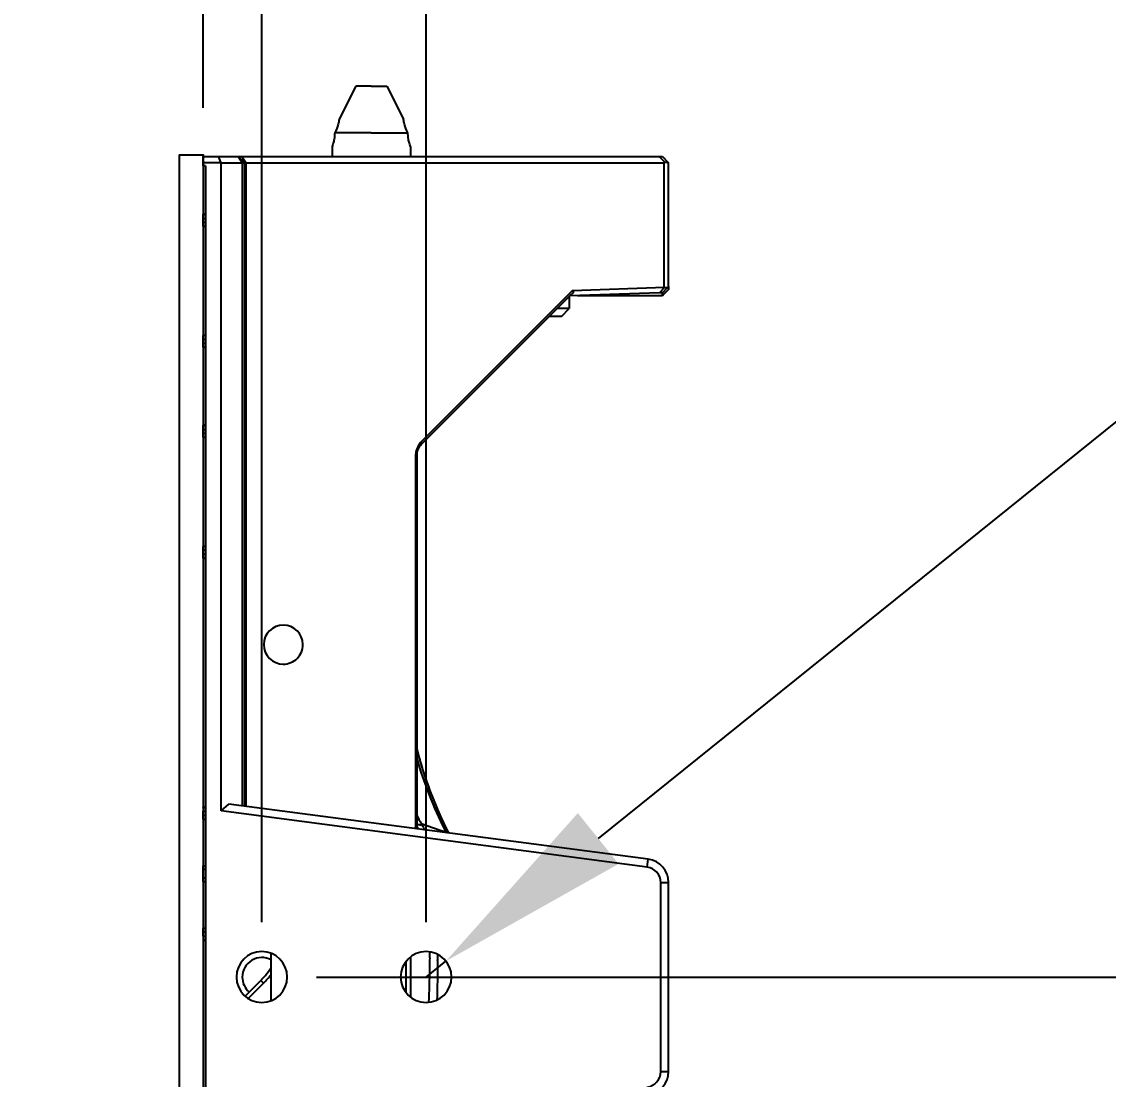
# Model space of a CAD drawing. Header units: millimetres. Extents: x -1070 to 42146, y 1440 to 12921.
# Drawn here: x 1502.6 to 1641.5, y 3403.5 to 3538.7 of the extents above; entities that cross this region are included whole.
import ezdxf

# ---------------------------------------------------------------- set-up
doc = ezdxf.new("R2010")
doc.units = ezdxf.units.MM
doc.layers.add('DIM', color=4, linetype='Continuous')
doc.layers.add('n', color=7, linetype='Continuous')
doc.styles.get("Standard").update_dxf_attribs({"font": 'arial.ttf'})
doc.dimstyles.new('ISO-200', dxfattribs={"dimtxt": 30, "dimasz": 25, "dimexe": 1.25, "dimexo": 5, "dimgap": 5, "dimtad": 1, "dimtoh": 1, "dimdec": 1, "dimdsep": 46, "dimtxsty": 'Standard', "dimcen": 2.5, "dimadec": 0, "dimazin": 0, "dimtfac": 1, "dimtdec": 1, "dimtmove": 0, "dimatfit": 3, "dimfxl": 1, "dimarcsym": 0})

# ---------------------------------------------------------------- blocks, each defined once
blk = doc.blocks.new('*D61')
at = {"layer": 'Defpoints', "color": 0, "transparency": 16777216}
for p in [(1533.32, 3640.57), (1525.82, 3522.64), (1533.32, 3418.54)]:
    blk.add_point(p, dxfattribs=at)
at = {"layer": 'DIM', "color": 0, "lineweight": -2, "transparency": 16777216}
for p, q in [((1525.82, 3527.64), (1525.82, 3641.82)), ((1533.32, 3423.54), (1533.32, 3641.82)), ((1500.82, 3640.57), (1296.57, 3640.57)), ((1533.32, 3640.57), (1525.82, 3640.57)), ((1558.32, 3640.57), (1583.32, 3640.57))]:
    blk.add_line(p, q, dxfattribs=at)
at = {"layer": 'DIM', "color": 0, "transparency": 16777216}
for points in [[(1500.82, 3644.74), (1500.82, 3636.4), (1525.82, 3640.57)], [(1558.32, 3644.74), (1558.32, 3636.4), (1533.32, 3640.57)]]:
    blk.add_solid(points, dxfattribs=at)
at = {"layer": 'DIM', "color": 0, "lineweight": -3, "transparency": 16777216, "insert": (1463.19, 3684.41), "char_height": 30, "attachment_point": 3}
blk.add_mtext('7.5 [1/4"]', dxfattribs=at)
blk = doc.blocks.new('*D62')
at = {"layer": 'Defpoints', "color": 0, "transparency": 16777216}
for p in [(1554.32, 3692.01), (1525.82, 3522.64), (1554.32, 3418.54)]:
    blk.add_point(p, dxfattribs=at)
at = {"layer": 'DIM', "color": 0, "lineweight": -2, "transparency": 16777216}
for p, q in [((1525.82, 3527.64), (1525.82, 3693.26)), ((1554.32, 3423.54), (1554.32, 3693.26)), ((1500.82, 3692.01), (1245.18, 3692.01)), ((1554.32, 3692.01), (1525.82, 3692.01)), ((1579.32, 3692.01), (1604.32, 3692.01))]:
    blk.add_line(p, q, dxfattribs=at)
at = {"layer": 'DIM', "color": 0, "transparency": 16777216}
for points in [[(1500.82, 3696.18), (1500.82, 3687.85), (1525.82, 3692.01)], [(1579.32, 3696.18), (1579.32, 3687.85), (1554.32, 3692.01)]]:
    blk.add_solid(points, dxfattribs=at)
at = {"layer": 'DIM', "color": 0, "lineweight": -3, "transparency": 16777216, "insert": (1470.82, 3735.85), "char_height": 30, "attachment_point": 3}
blk.add_mtext('28.5 [1 1/8"]', dxfattribs=at)
blk = doc.blocks.new('*D63')
at = {"layer": 'Defpoints', "color": 0, "transparency": 16777216}
for p in [(1535.32, 3416.54), (1535.32, 2876.54), (1649.96, 2876.54)]:
    blk.add_point(p, dxfattribs=at)
at = {"layer": 'DIM', "color": 0, "lineweight": -2, "transparency": 16777216}
for p, q in [((1540.32, 3416.54), (1651.21, 3416.54)), ((1649.96, 3391.54), (1649.96, 2901.54)), ((1540.32, 2876.54), (1651.21, 2876.54))]:
    blk.add_line(p, q, dxfattribs=at)
at = {"layer": 'DIM', "color": 0, "transparency": 16777216}
for points in [[(1645.79, 3391.54), (1654.12, 3391.54), (1649.96, 3416.54)], [(1645.79, 2901.54), (1654.12, 2901.54), (1649.96, 2876.54)]]:
    blk.add_solid(points, dxfattribs=at)
at = {"layer": 'DIM', "color": 0, "lineweight": -3, "transparency": 16777216, "insert": (1606.12, 3130.13), "char_height": 30, "attachment_point": 2, "rotation": 90}
blk.add_mtext('540 [1\'-9 1/4"]', dxfattribs=at)
blk = doc.blocks.new('*D77')
at = {"layer": 'Defpoints', "color": 0, "transparency": 16777216}
for p in [(1556.85, 3418.58), (1554.32, 3416.54)]:
    blk.add_point(p, dxfattribs=at)
at = {"layer": 'DIM', "color": 0, "lineweight": -2, "transparency": 16777216}
for p, q in [((1649.46, 3493.16), (1576.32, 3434.26)), ((1780.37, 3493.16), (1649.46, 3493.16)), ((1554.32, 3416.54), (1556.85, 3418.58))]:
    blk.add_line(p, q, dxfattribs=at)
at = {"layer": 'DIM', "color": 0, "transparency": 16777216}
blk.add_solid([(1573.71, 3437.5), (1578.93, 3431.01), (1556.85, 3418.58)], dxfattribs=at)
at = {"layer": 'DIM', "color": 0, "lineweight": -3, "transparency": 16777216, "insert": (1717.41, 3514.32), "char_height": 30, "attachment_point": 5}
blk.add_mtext('4-%%C6.5', dxfattribs=at)

msp = doc.modelspace()

# ---------------------------------------------------------------- linework, layer by layer
at = {"color": 1, "lineweight": -3}
msp.add_lwpolyline([(1525.817, 2771.641), (1522.817, 2771.641), (1522.817, 3521.641), (1525.817, 3521.641)], close=True, dxfattribs=at)
at = {"layer": 'n', "color": 7, "linetype": 'Continuous', "lineweight": -3, "true_color": 0xffffff}
for p, q in [((1545.317, 3530.441), (1543.192, 3526.191)), ((1547.317, 3530.441), (1545.317, 3530.441)), ((1547.317, 3530.441), (1549.317, 3530.441)), ((1549.317, 3530.441), (1551.442, 3526.191)), ((1543.192, 3526.191), (1543.191, 3526.178)), ((1551.443, 3526.178), (1551.442, 3526.191)), ((1547.317, 3524.441), (1542.633, 3524.441)), ((1547.317, 3524.441), (1552.001, 3524.441)), ((1542.32, 3522.698), (1542.317, 3522.691)), ((1542.317, 3522.691), (1542.32, 3522.698)), ((1542.317, 3522.691), (1542.317, 3521.441)), ((1552.314, 3522.698), (1552.317, 3522.691)), ((1552.317, 3522.691), (1552.314, 3522.698)), ((1552.317, 3522.691), (1552.317, 3521.441)), ((1525.817, 3520.641), (1525.817, 3521.441)), ((1525.817, 3521.441), (1527.786, 3521.441)), ((1525.817, 3520.241), (1525.817, 3520.641)), ((1528.117, 3520.641), (1525.817, 3520.641)), ((1527.786, 3521.441), (1530.258, 3521.441)), ((1528.117, 3520.641), (1527.786, 3521.441)), ((1528.117, 3520.641), (1530.824, 3520.641)), ((1528.117, 3437.769), (1528.117, 3520.641)), ((1530.258, 3521.441), (1530.317, 3521.441)), ((1530.258, 3521.441), (1530.278, 3521.413)), ((1530.278, 3521.413), (1530.824, 3520.641)), ((1530.317, 3521.441), (1530.368, 3521.441)), ((1530.317, 3521.441), (1530.971, 3520.787)), ((1530.368, 3521.441), (1530.408, 3521.441)), ((1530.408, 3521.441), (1530.756, 3521.441)), ((1530.756, 3521.441), (1534.117, 3521.441)), ((1530.756, 3521.441), (1531.254, 3520.737)), ((1530.824, 3520.641), (1531.117, 3520.641)), ((1530.824, 3520.641), (1530.824, 3438.421)), ((1530.971, 3520.787), (1531.117, 3520.641)), ((1531.117, 3520.641), (1531.117, 3438.382)), ((1531.117, 3520.641), (1531.322, 3520.641)), ((1531.254, 3520.737), (1531.322, 3520.641)), ((1531.322, 3438.355), (1531.322, 3520.641)), ((1531.322, 3520.641), (1584.751, 3520.641)), ((1534.117, 3521.441), (1538.117, 3521.441)), ((1538.117, 3521.441), (1542.217, 3521.441)), ((1542.217, 3521.441), (1547.317, 3521.441)), ((1547.317, 3521.441), (1552.417, 3521.441)), ((1552.417, 3521.441), (1584.117, 3521.441)), ((1584.117, 3521.441), (1584.517, 3521.441)), ((1584.117, 3521.441), (1584.834, 3520.724)), ((1584.517, 3521.441), (1585.234, 3520.724)), ((1584.751, 3520.641), (1584.834, 3520.724)), ((1584.751, 3504.708), (1584.751, 3520.641)), ((1584.834, 3520.724), (1585.234, 3520.724)), ((1585.234, 3520.724), (1585.317, 3520.641)), ((1585.317, 3504.82), (1585.317, 3520.641)), ((1526.117, 3520.241), (1525.817, 3520.241)), ((1526.117, 3520.241), (1526.117, 3397.141)), ((1526.117, 3514.041), (1525.817, 3514.041)), ((1525.817, 3514.024), (1525.817, 3514.041)), ((1525.817, 3513.525), (1525.817, 3514.024)), ((1525.817, 3514.024), (1526.117, 3514.024)), ((1525.817, 3513.024), (1525.817, 3513.525)), ((1525.817, 3513.525), (1526.117, 3513.525)), ((1525.817, 3512.525), (1525.817, 3513.024)), ((1525.817, 3513.024), (1526.117, 3513.024)), ((1525.817, 3512.524), (1526.117, 3512.524)), ((1572.515, 3503.777), (1571.593, 3502.854)), ((1573.038, 3504.299), (1572.515, 3503.777)), ((1573.141, 3504.061), (1572.686, 3503.606)), ((1584.15, 3504.006), (1572.686, 3503.606)), ((1573.038, 3504.299), (1584.83, 3504.711)), ((1573.038, 3504.299), (1573.141, 3504.061)), ((1584.517, 3503.641), (1573.681, 3503.641)), ((1584.15, 3504.006), (1584.83, 3504.711)), ((1584.545, 3504.02), (1584.15, 3504.006)), ((1584.517, 3503.87), (1584.517, 3504.019)), ((1584.517, 3503.641), (1584.517, 3503.87)), ((1584.706, 3503.83), (1584.517, 3503.641)), ((1584.545, 3504.02), (1585.185, 3504.683)), ((1584.721, 3503.844), (1584.706, 3503.83)), ((1585.317, 3504.441), (1584.721, 3503.844)), ((1584.751, 3504.708), (1585.185, 3504.683)), ((1585.317, 3504.82), (1585.185, 3504.683)), ((1585.317, 3504.82), (1585.317, 3504.558)), ((1585.317, 3504.558), (1585.317, 3504.483)), ((1585.317, 3504.483), (1585.317, 3504.441)), ((1571.593, 3502.854), (1554.444, 3485.706)), ((1571.764, 3502.684), (1554.615, 3485.535)), ((1572.686, 3503.606), (1571.764, 3502.684)), ((1572.617, 3503.537), (1572.617, 3501.991)), ((1571.617, 3500.991), (1570.071, 3500.991)), ((1572.617, 3501.991), (1571.071, 3501.991)), ((1571.617, 3500.991), (1572.617, 3501.991)), ((1526.117, 3498.557), (1525.817, 3498.557)), ((1525.817, 3498.057), (1525.817, 3498.557)), ((1525.817, 3497.556), (1525.817, 3498.057)), ((1526.117, 3498.057), (1525.817, 3498.057)), ((1525.817, 3497.057), (1525.817, 3497.556)), ((1525.817, 3497.556), (1526.117, 3497.556)), ((1525.817, 3497.041), (1525.817, 3497.057)), ((1525.817, 3497.057), (1526.117, 3497.057)), ((1526.117, 3497.041), (1525.817, 3497.041)), ((1526.117, 3487.072), (1525.817, 3487.072)), ((1525.817, 3487.055), (1525.817, 3487.072)), ((1525.817, 3486.556), (1525.817, 3487.055)), ((1525.817, 3487.055), (1526.117, 3487.055)), ((1525.817, 3486.055), (1525.817, 3486.556)), ((1525.817, 3486.556), (1526.117, 3486.556)), ((1525.817, 3485.556), (1525.817, 3486.055)), ((1525.817, 3486.055), (1526.117, 3486.055)), ((1554.444, 3485.706), (1553.703, 3484.964)), ((1525.817, 3485.555), (1526.117, 3485.555)), ((1554.615, 3485.535), (1553.703, 3484.623)), ((1553.703, 3484.623), (1553.703, 3484.964)), ((1553.117, 3483.209), (1552.976, 3483.209)), ((1552.976, 3483.209), (1552.976, 3435.505)), ((1553.117, 3483.209), (1553.117, 3435.486)), ((1526.117, 3471.589), (1525.817, 3471.589)), ((1525.817, 3471.089), (1525.817, 3471.588)), ((1525.817, 3470.588), (1525.817, 3471.089)), ((1526.117, 3471.089), (1525.817, 3471.089)), ((1525.817, 3470.089), (1525.817, 3470.588)), ((1525.817, 3470.588), (1526.117, 3470.588)), ((1525.817, 3470.072), (1525.817, 3470.089)), ((1525.817, 3470.089), (1526.117, 3470.089)), ((1526.117, 3470.072), (1525.817, 3470.072)), ((1528.117, 3437.769), (1529.117, 3438.646)), ((1582.709, 3431.59), (1529.117, 3438.646)), ((1526.117, 3438.244), (1525.817, 3438.244)), ((1525.817, 3438.227), (1525.817, 3438.244)), ((1525.817, 3438.227), (1525.817, 3437.728)), ((1525.817, 3438.227), (1526.117, 3438.227)), ((1525.817, 3437.227), (1525.817, 3437.728)), ((1525.817, 3437.728), (1526.117, 3437.728)), ((1525.817, 3436.728), (1525.817, 3437.227)), ((1525.817, 3437.227), (1526.117, 3437.227)), ((1582.578, 3430.599), (1528.117, 3437.769)), ((1525.817, 3436.727), (1526.117, 3436.727)), ((1553.692, 3436.172), (1556.834, 3435.083)), ((1582.578, 3430.599), (1582.709, 3431.59)), ((1525.817, 3430.275), (1525.817, 3430.744)), ((1525.817, 3430.744), (1526.117, 3430.744)), ((1525.817, 3429.213), (1525.817, 3430.275)), ((1526.117, 3430.275), (1525.817, 3430.275)), ((1525.817, 3428.744), (1525.817, 3429.213)), ((1525.817, 3429.213), (1526.117, 3429.213)), ((1525.817, 3428.744), (1526.117, 3428.744)), ((1584.317, 3428.616), (1585.317, 3428.616)), ((1584.317, 3404.466), (1584.317, 3428.616)), ((1585.317, 3404.466), (1585.317, 3428.616)), ((1526.117, 3422.761), (1525.817, 3422.761)), ((1525.817, 3422.261), (1525.817, 3422.76)), ((1525.817, 3421.76), (1525.817, 3422.261)), ((1526.117, 3422.261), (1525.817, 3422.261)), ((1525.817, 3421.76), (1525.817, 3421.26)), ((1525.817, 3421.76), (1526.117, 3421.76)), ((1525.817, 3421.244), (1525.817, 3421.26)), ((1525.817, 3421.26), (1526.117, 3421.26)), ((1526.117, 3421.244), (1525.817, 3421.244)), ((1534.517, 3413.521), (1534.517, 3419.561)), ((1552.317, 3419.102), (1552.317, 3413.979)), ((1551.731, 3418.508), (1551.731, 3414.573)), ((1533.188, 3416.112), (1531.174, 3414.098)), ((1533.542, 3415.758), (1531.579, 3413.795)), ((1533.542, 3415.758), (1533.188, 3416.112)), ((1584.317, 3404.466), (1585.317, 3404.466))]:
    msp.add_line(p, q, dxfattribs=at)
for centre, radius, start, end in [((1555.117, 3483.209), 2, 139.68137, 180), ((1555.499, 3483.169), 2.54, 135.00848, 141.11182), ((1555.117, 3483.209), 2, 135, 139.68137), ((1555.466, 3483.193), 2.491, 174.5013, 179.63236), ((1606.317, 3459.64), 55, 194.69486, 206.65168), ((1606.317, 3459.64), 55, 194.69486, 206.07136), ((1605.794, 3459.931), 54.901, 196.3605, 206.59528), ((1599.238, 3461.501), 52.12, 207.75883, 209.08088), ((1541.051, 3429.665), 13.576, 25.26279, 27.27394), ((1538.075, 3426.028), 20.83, 25.7509, 26.59344), ((1535.374, 3424.26), 24.035, 26.51659, 26.76197), ((1606.317, 3459.64), 55, 206.07136, 206.39661), ((1606.317, 3459.64), 55, 206.39661, 206.65168), ((1582.317, 3428.616), 3, 0, 82.5), ((1582.317, 3428.616), 2, 0, 82.5), ((1533.317, 3416.541), 3.25, 0, 180), ((1533.317, 3416.541), 2.5, 61.30546, 180), ((1554.317, 3416.541), 3.25, 0, 180), ((1400.508, 3420.357), 154.274, 359.48792, 359.77776), ((1374.265, 3419.999), 181.536, 359.57758, 359.8215), ((1526.117, 3423.183), 10, 320, 327.22386), ((1533.317, 3416.541), 3.25, 180, 0), ((1533.317, 3416.541), 2.5, 180, 229.86744), ((1526.117, 3423.183), 10, 315, 320), ((1526.117, 3423.183), 10.5, 315, 323.18585), ((1554.317, 3416.541), 3.25, 180, 0), ((1582.317, 3404.466), 2, 277.5, 0), ((1582.317, 3404.466), 3, 277.5, 0)]:
    msp.add_arc(centre, radius, start, end, dxfattribs=at)
for start_param, end_param in [(0, 1.5707963), (-1.5707963, 0), (-4.712389, -3.1415927), (-3.1415927, -1.5707963)]:
    msp.add_ellipse((1536.068, 3459.041), major_axis=(0, 2.5), ratio=1, start_param=start_param, end_param=end_param, dxfattribs=at)
for points, knots in [([(1543.191, 3526.178), (1543.175, 3525.974), (1543.069, 3525.368), (1542.825, 3524.799), (1542.633, 3524.441)], [0, 0, 0, 0, 0.3352678, 1, 1, 1, 1]), ([(1552.001, 3524.441), (1551.809, 3524.799), (1551.565, 3525.368), (1551.459, 3525.974), (1551.443, 3526.178)], [0, 0, 0, 0, 0.6647911, 1, 1, 1, 1]), ([(1542.633, 3524.441), (1542.633, 3524.228), (1542.606, 3523.831), (1542.494, 3523.248), (1542.384, 3522.883), (1542.32, 3522.698)], [0, 0, 0, 0, 0.3581929, 0.6695464, 1, 1, 1, 1]), ([(1552.314, 3522.698), (1552.25, 3522.883), (1552.14, 3523.248), (1552.028, 3523.831), (1552.001, 3524.228), (1552.001, 3524.441)], [0, 0, 0, 0, 0.3304724, 0.6418187, 1, 1, 1, 1]), ([(1553.522, 3484.763), (1553.377, 3484.583), (1553.127, 3484.16), (1553.011, 3483.682), (1552.987, 3483.431)], [0, 0, 0, 0, 0.4781622, 1, 1, 1, 1]), ([(1553.687, 3436.172), (1553.694, 3436.145), (1553.704, 3436.095), (1553.703, 3436.032), (1553.68, 3435.993), (1553.651, 3435.976), (1553.612, 3435.972), (1553.547, 3435.978), (1553.456, 3435.996), (1553.306, 3436.018), (1553.191, 3436.005), (1553.117, 3435.995)], [0, 0, 0, 0, 0.1109873, 0.2044994, 0.2440094, 0.2846256, 0.3346906, 0.3965601, 0.5451371, 0.7015188, 1, 1, 1, 1]), ([(1553.692, 3436.172), (1553.73, 3436.104), (1553.877, 3435.834), (1554.019, 3435.561), (1554.118, 3435.354)], [0, 0, 0, 0, 0.2532617, 1, 1, 1, 1]), ([(1557.161, 3434.969), (1557.118, 3435.055), (1556.985, 3435.217), (1556.802, 3435.315), (1556.702, 3435.353)], [0, 0, 0, 0, 0.4750806, 1, 1, 1, 1]), ([(1556.834, 3435.083), (1556.847, 3435.079), (1556.9, 3435.055), (1556.948, 3435.022), (1556.983, 3434.996)], [0, 0, 0, 0, 0.2333833, 1, 1, 1, 1]), ([(1554.776, 3418.978), (1554.772, 3418.523), (1554.748, 3416.632), (1554.694, 3414.742), (1554.641, 3413.308)], [0, 0, 0, 0, 0.2406905, 1, 1, 1, 1]), ([(1555.796, 3418.661), (1555.793, 3418.254), (1555.775, 3416.567), (1555.737, 3414.88), (1555.7, 3413.601)], [0, 0, 0, 0, 0.2411025, 1, 1, 1, 1])]:
    msp.add_open_spline(points, degree=3, knots=knots, dxfattribs=at)

# ---------------------------------------------------------------- dimensions: what is measured, and where the dimension line sits
at = {"layer": 'DIM', "color": 7, "lineweight": -3}
for base, p2, picture, middle in [((1554.317, 3692.014), (1554.317, 3418.541), '*D62', (1360.496, 3692.014)), ((1533.317, 3640.569), (1533.317, 3418.541), '*D61', (1382.383, 3640.569))]:
    dim = msp.add_linear_dim(base=base, p1=(1525.817, 3522.641), p2=p2, dimstyle='ISO-200', dxfattribs=at)
    dim.commit()
    dim.dimension.update_dxf_attribs({"geometry": picture, "text_midpoint": middle, "dimtype": 160})
dim = msp.add_radius_dim(center=(1554.317, 3416.541), mpoint=(1556.848, 3418.579), text='4-%%C6.5', dimstyle='ISO-200', dxfattribs=at)
dim.commit()
dim.dimension.update_dxf_attribs({"geometry": '*D77', "text_midpoint": (1717.414, 3493.159), "dimtype": 164})
dim = msp.add_linear_dim(base=(1649.958, 2876.541), p1=(1535.317, 3416.541), p2=(1535.317, 2876.541), angle=270, dimstyle='ISO-200', dxfattribs=at)
dim.commit()
dim.dimension.update_dxf_attribs({"geometry": '*D63', "text_midpoint": (1649.958, 3130.128), "dimtype": 160})

doc.saveas('drawing.dxf')
